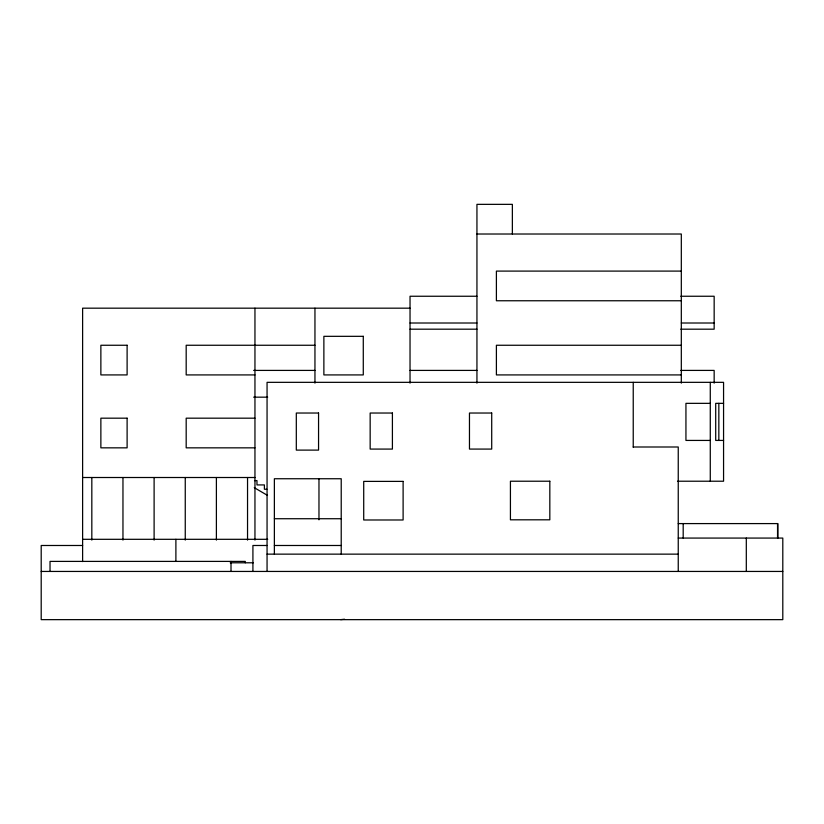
<?xml version="1.0" encoding="UTF-8"?>
<svg xmlns="http://www.w3.org/2000/svg" width="824" height="824" viewBox="0 0 824 824"><rect width="100%" height="100%" fill="white"/><g stroke="black" fill="none" stroke-linecap="round" stroke-linejoin="round"><path stroke-width="1.24" d="M340.683 619.648L344.514 619.226M476.942 234.016L681.314 234.016L681.314 383.15M681.314 271.096L496.398 271.096L496.398 300.76L681.314 300.76M476.942 296.249L410.033 296.249L410.033 383.15M680.799 296.249L714.161 296.249L714.161 329.188L680.799 329.188M410.033 308.176L82.616 308.176L82.616 561.556M410.033 323.008L476.942 323.008M681.314 323.008L714.161 323.008M410.033 329.188L476.942 329.188M314.953 345.256L186.183 345.256L186.183 374.92L254.956 374.92M681.314 345.256L496.398 345.256L496.398 374.92L681.314 374.92M253.638 370.409L314.953 370.409M410.033 370.409L476.942 370.409M680.799 370.409L714.161 370.409L714.161 383.15M253.638 397.168L267.687 397.168M710.278 403.348L685.939 403.348L685.939 440.428L710.278 440.428M723.565 403.348L715.706 403.348L715.706 440.428L723.565 440.428M254.956 418.18L186.183 418.18L186.183 447.844L254.956 447.844M633.234 446.999L678.245 446.999L678.245 571.444M82.616 477.508L254.956 477.508M254.503 480.598L256.975 480.598L256.975 484.924L264.391 484.924L264.391 489.25L266.863 489.25M677.503 481.216L723.565 481.216L723.565 382.336L267.058 382.336L267.058 571.444M274.371 518.729L341.218 518.729M678.245 523.59L777.856 523.59L777.856 538.072M678.245 538.072L782.8 538.072L782.8 619.648L41.2 619.648L41.2 545.488L82.616 545.488M82.616 539.308L267.718 539.308M267.058 545.488L252.917 545.488L252.917 571.444M274.371 545.488L341.218 545.488M267.058 554.14L678.245 554.14M230.257 562.792L253.359 562.792M41.2 571.444L782.8 571.444M254.276 487.674L267.501 495.389M777.547 523.59L777.547 538.072M746.307 538.072L746.307 571.444M718.837 403.348L718.837 440.428M710.278 382.336L710.278 481.216M683.189 523.59L683.189 538.072M633.234 382.336L633.234 447.267M512.363 234.016L512.363 204.352L476.942 204.352L476.942 383.15M341.218 554.14L341.218 478.744L274.371 478.744L274.371 554.14M318.97 478.744L318.97 519.82M314.953 308.176L314.953 383.15M254.956 308.176L254.956 540.091M247.54 477.508L247.54 540.091M245.294 562.792L245.294 561.401L50.027 561.401L50.027 571.444M231.008 561.401L231.008 571.444M216.393 477.508L216.393 540.091M185.256 477.508L185.256 540.091M175.893 539.308L175.893 561.165M154.109 477.508L154.109 540.091M122.961 477.508L122.961 540.091M91.825 477.508L91.825 540.091M363.281 336.326L323.873 336.326L323.873 374.92L363.281 374.92L363.281 336.326M127.112 345.256L100.868 345.256L100.868 374.92L127.112 374.92L127.112 345.256M318.558 413.03L296.31 413.03L296.31 450.11L318.558 450.11L318.558 413.03M392.409 413.03L370.161 413.03L370.161 449.08L392.409 449.08L392.409 413.03M491.712 413.03L469.464 413.03L469.464 449.08L491.712 449.08L491.712 413.03M127.112 418.18L100.868 418.18L100.868 447.844L127.112 447.844L127.112 418.18M549.824 481.216L510.427 481.216L510.427 519.81L549.824 519.81L549.824 481.216M403.111 481.391L363.714 481.391L363.714 519.985L403.111 519.985L403.111 481.391"/></g></svg>
